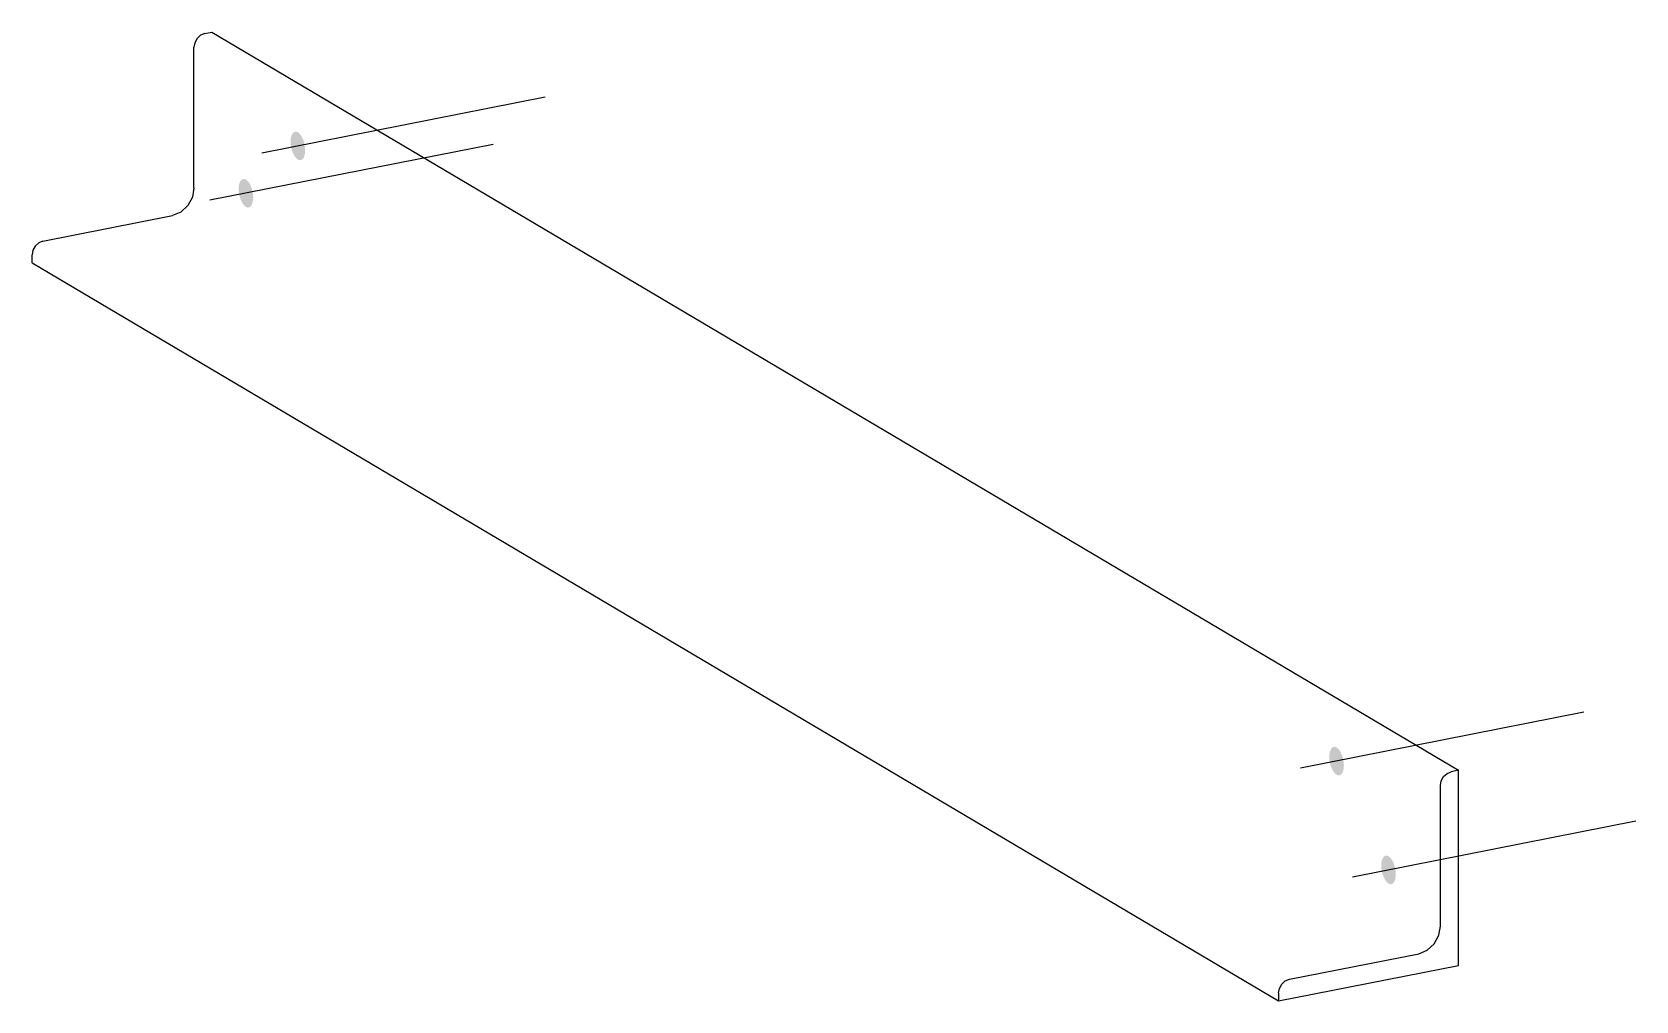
# Model space of a CAD drawing. Header units: millimetres. Extents: x 7 to 14107, y 5 to 474.
# Drawn here: x 7 to 779, y 7 to 474 of the extents above; entities that cross this region are included whole.
import ezdxf

# ---------------------------------------------------------------- set-up
doc = ezdxf.new("R2010")
doc.units = ezdxf.units.MM
doc.layers.add('STÅL', color=7, linetype='Continuous')

msp = doc.modelspace()

# ---------------------------------------------------------------- hatches: boundary and pattern name
at = {"layer": 'STÅL', "linetype": 'Continuous'}
for points in [[(138.37, 419.52), (138.58, 418.08), (138.64, 416.67), (138.55, 415.36), (138.31, 414.21), (137.93, 413.26), (137.43, 412.55), (136.83, 412.12), (136.15, 411.99), (135.43, 412.16), (134.7, 412.62), (133.99, 413.36), (133.33, 414.33), (132.75, 415.51), (132.27, 416.83), (131.92, 418.25), (131.7, 419.69), (131.64, 421.1), (131.73, 422.41), (131.98, 423.56), (132.35, 424.51), (132.86, 425.22), (133.46, 425.65), (134.13, 425.78), (134.85, 425.61), (135.58, 425.15), (136.29, 424.42), (136.96, 423.44), (137.54, 422.26), (138.02, 420.94)], [(113.37, 396.75), (113.58, 395.3), (113.64, 393.9), (113.55, 392.59), (113.31, 391.43), (112.93, 390.48), (112.43, 389.77), (111.83, 389.34), (111.15, 389.21), (110.43, 389.38), (109.7, 389.84), (108.99, 390.58), (108.33, 391.56), (107.75, 392.73), (107.27, 394.06), (106.92, 395.47), (106.7, 396.91), (106.64, 398.32), (106.73, 399.63), (106.98, 400.79), (107.35, 401.74), (107.86, 402.44), (108.46, 402.87), (109.13, 403), (109.85, 402.84), (110.58, 402.37), (111.29, 401.64), (111.96, 400.66), (112.54, 399.48), (113.02, 398.16)], [(638.37, 123.32), (638.58, 121.88), (638.64, 120.48), (638.55, 119.17), (638.31, 118.01), (637.93, 117.06), (637.43, 116.35), (636.83, 115.92), (636.15, 115.79), (635.43, 115.96), (634.7, 116.42), (633.99, 117.16), (633.33, 118.14), (632.75, 119.31), (632.27, 120.64), (631.92, 122.05), (631.7, 123.49), (631.64, 124.9), (631.73, 126.21), (631.98, 127.36), (632.35, 128.32), (632.86, 129.02), (633.46, 129.45), (634.13, 129.58), (634.85, 129.42), (635.58, 128.95), (636.29, 128.22), (636.96, 127.24), (637.54, 126.06), (638.02, 124.74)], [(663.37, 70.93), (663.58, 69.49), (663.64, 68.08), (663.55, 66.77), (663.31, 65.61), (662.93, 64.66), (662.43, 63.96), (661.83, 63.53), (661.15, 63.39), (660.43, 63.56), (659.7, 64.02), (658.99, 64.76), (658.33, 65.74), (657.75, 66.91), (657.27, 68.24), (656.92, 69.65), (656.7, 71.09), (656.64, 72.5), (656.73, 73.81), (656.98, 74.97), (657.35, 75.92), (657.86, 76.62), (658.46, 77.05), (659.13, 77.19), (659.85, 77.02), (660.58, 76.56), (661.29, 75.82), (661.96, 74.84), (662.54, 73.67), (663.02, 72.34)]]:
    msp.add_hatch(color=96, dxfattribs=at).paths.add_polyline_path(points)

# ---------------------------------------------------------------- linework, layer by layer
at = {"layer": 'STÅL', "color": 2, "linetype": 'Continuous'}
for p, q in [((88.35, 472.2), (86.66, 470.65)), ((90.34, 473.02), (88.35, 472.2)), ((90.34, 473.02), (93.8, 473.71)), ((93.8, 473.71), (693.8, 118.27)), ((85.54, 468.6), (85.14, 466.36)), ((85.14, 398.7), (85.14, 466.36)), ((86.66, 470.65), (85.54, 468.6)), ((84.35, 394.23), (82.1, 390.13)), ((85.14, 398.7), (84.35, 394.23)), ((78.73, 387.02), (74.75, 385.37)), ((82.1, 390.13), (78.73, 387.02)), ((12.4, 373.06), (74.75, 385.37)), ((8.72, 370.68), (7.6, 368.63)), ((10.41, 372.24), (8.72, 370.68)), ((12.4, 373.06), (10.41, 372.24)), ((7.6, 368.63), (7.2, 366.4)), ((7.2, 362.64), (7.2, 366.4)), ((7.2, 362.64), (607.2, 7.2)), ((686.66, 115.21), (688.35, 116.76)), ((688.35, 116.76), (690.34, 117.59)), ((693.8, 118.27), (690.34, 117.59)), ((693.8, 24.3), (693.8, 118.27)), ((685.14, 110.92), (685.54, 113.16)), ((685.14, 43.26), (685.14, 110.92)), ((685.54, 113.16), (686.66, 115.21)), ((682.1, 34.69), (684.35, 38.79)), ((684.35, 38.79), (685.14, 43.26)), ((674.75, 29.94), (678.73, 31.58)), ((678.73, 31.58), (682.1, 34.69)), ((607.2, 7.2), (693.8, 24.3)), ((612.4, 17.62), (674.75, 29.94)), ((608.72, 15.25), (610.41, 16.8)), ((610.41, 16.8), (612.4, 17.62)), ((607.2, 10.96), (607.6, 13.19)), ((607.2, 10.96), (607.2, 7.2)), ((607.6, 13.19), (608.72, 15.25))]:
    msp.add_line(p, q, dxfattribs=at)
at = {"layer": 'STÅL', "color": 96, "linetype": 'Continuous'}
for p, q in [((254.22, 442.4), (117.82, 415.47)), ((229.22, 419.62), (92.82, 392.69)), ((754.22, 146.2), (617.82, 119.27)), ((779.22, 93.8), (642.82, 66.87))]:
    msp.add_line(p, q, dxfattribs=at)

doc.saveas('drawing.dxf')
